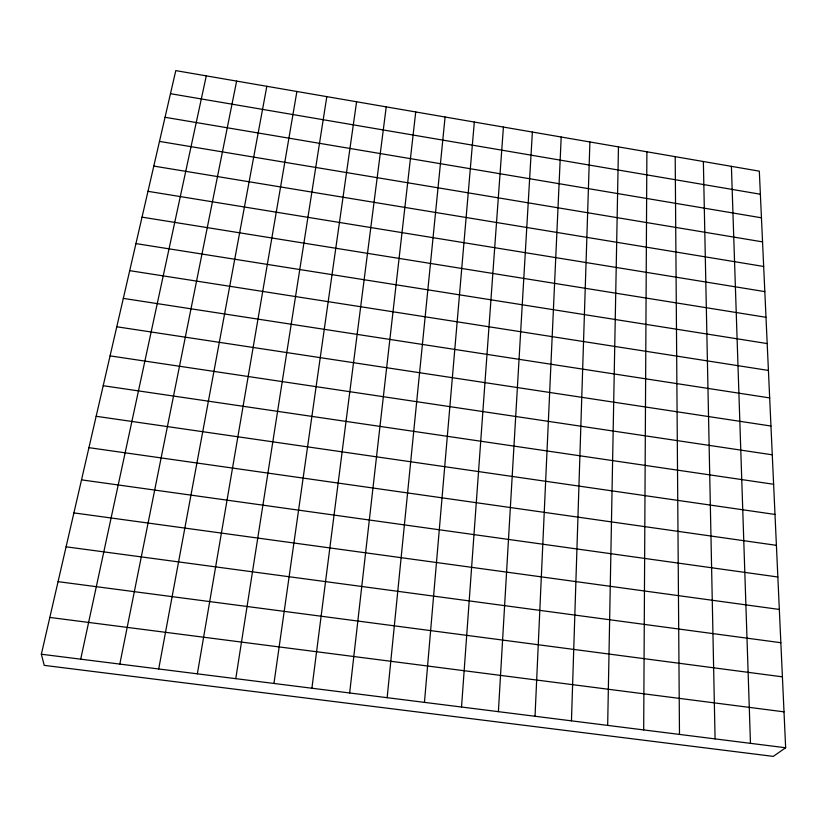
<?xml version="1.0" encoding="UTF-8"?>
<svg xmlns="http://www.w3.org/2000/svg" width="827" height="827" viewBox="0 0 827 827"><rect width="100%" height="100%" fill="white"/><g stroke="black" fill="none" stroke-linecap="round" stroke-linejoin="round"><path stroke-width="1.24" d="M643.685 729.921L646.89 151.786M607.669 725.403L618.462 146.886M571.457 720.844L589.899 141.965M535.028 716.265L561.202 137.024M498.392 711.665L532.371 132.051M461.528 707.033L503.416 127.058M424.458 702.371L474.326 122.045M387.16 697.688L445.091 117.01M349.656 692.974L415.733 111.955M311.913 688.229L386.23 106.869M273.954 683.453L356.592 101.762M235.767 678.657L326.81 96.635M197.353 673.829L296.893 91.477M158.701 668.971L266.832 86.297M119.822 664.091L236.625 81.098M80.705 659.171L206.285 75.867M41.35 654.229L175.789 70.615L759.32 171.158L785.65 747.763L773.266 756.385L44.234 665.373L41.35 654.229L785.65 747.763M49.827 617.438L784.006 711.84M58.066 581.65L782.414 676.837M66.098 546.812L780.853 642.713M73.913 512.895L779.334 609.447M81.522 479.856L777.856 576.998M88.934 447.665L776.408 545.334M96.159 416.291L775.002 514.435M103.21 385.713L773.617 484.271M110.074 355.879L772.273 454.809M116.783 326.779L770.96 426.029M123.326 298.382L769.679 397.911M129.715 270.656L768.428 370.434M135.948 243.593L767.198 343.567M142.037 217.15L765.998 317.299M147.981 191.326L764.82 291.611M153.801 166.082L763.672 266.47M159.487 141.407L762.556 241.877M165.038 117.289L761.45 217.801M170.476 93.689L760.375 194.231M731.409 166.351L750.461 743.339M703.363 161.513L715.076 738.893M675.194 156.654L679.484 734.417"/></g></svg>
